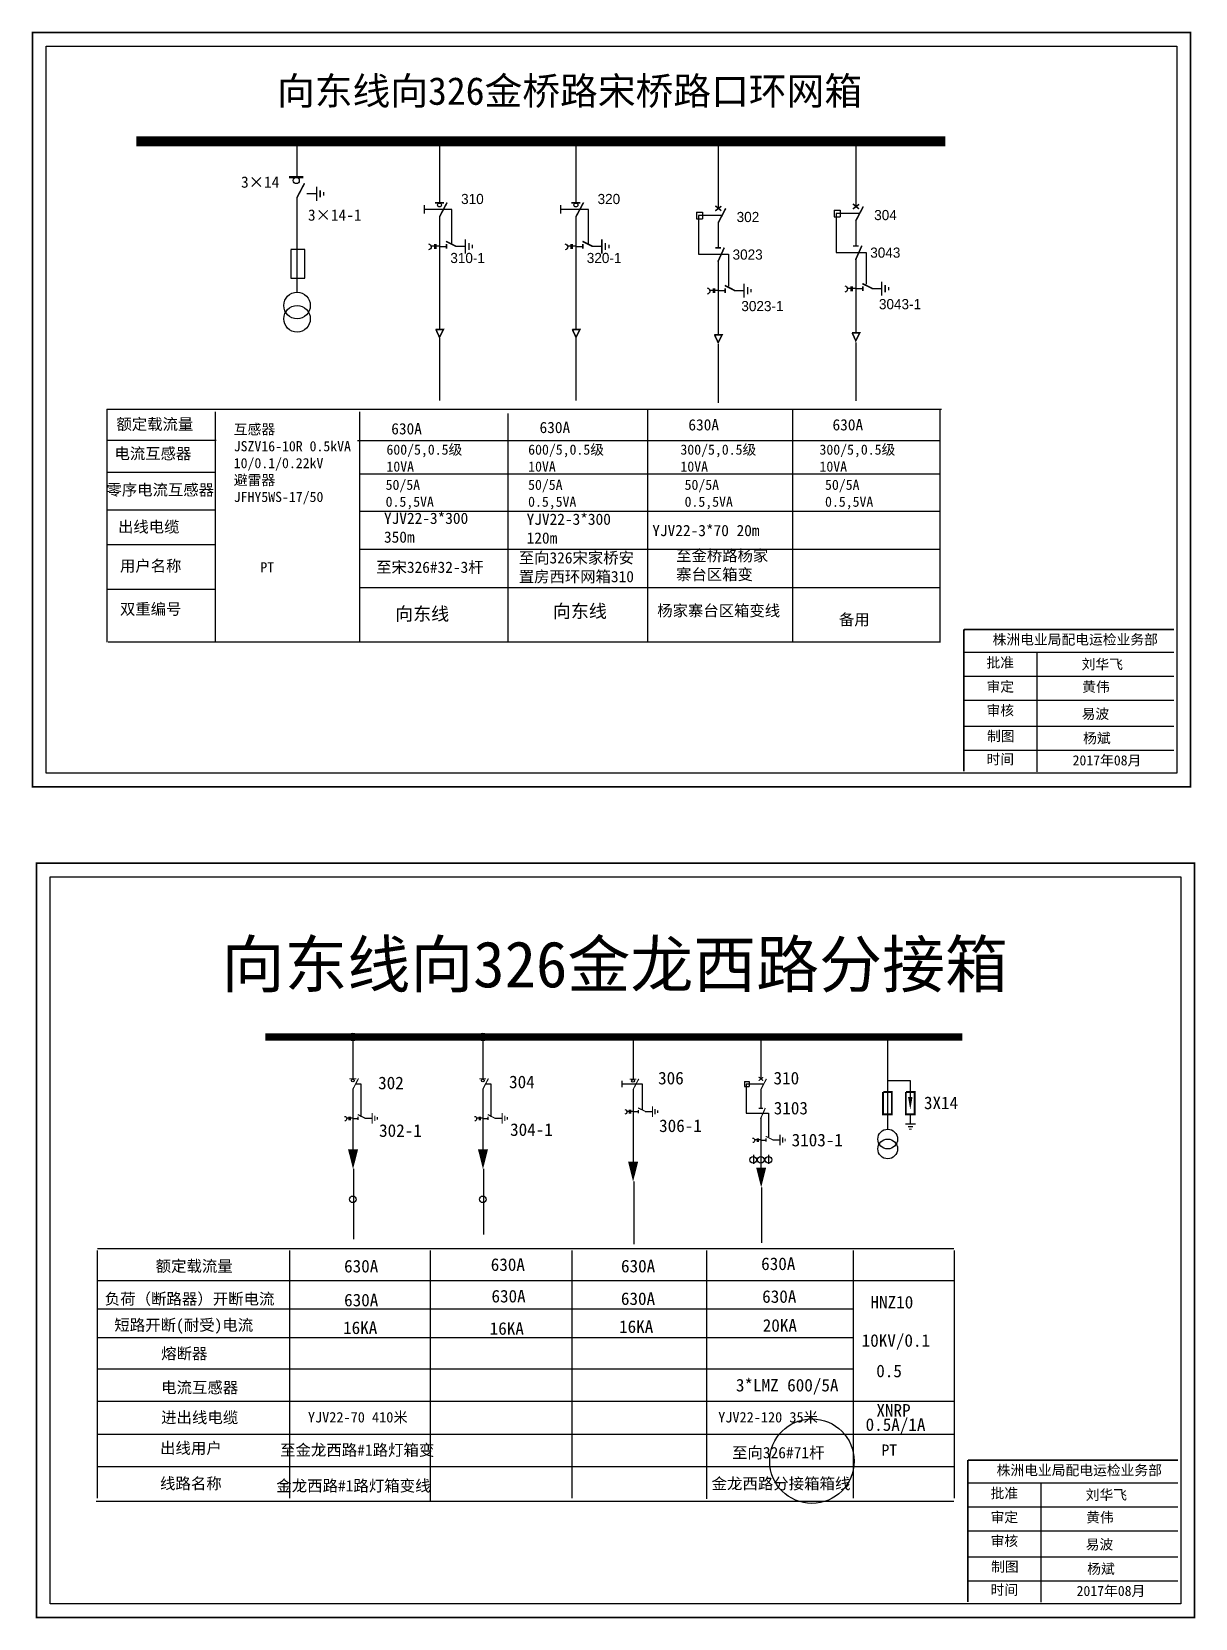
# Model space of a CAD drawing. Extents: x 1156 to 1416, y -325 to -151.
# Drawn here: x 1155.7 to 1281.8, y -323.2 to -151.3 of the extents above; entities that cross this region are included whole.
import ezdxf

# ---------------------------------------------------------------- set-up
doc = ezdxf.new("R2010")
doc.units = 0
doc.header["$LTSCALE"] = 0.774411
doc.linetypes.add('ACAD_ISO02W100', pattern=[15, 12, -3])
doc.linetypes.add('CENTER', pattern=[50.8, 31.75, -6.35, 6.35, -6.35])
doc.layers.get('0').update_dxf_attribs({"linetype": 'CONTINUOUS'})
doc.layers.add('1', color=7, linetype='CONTINUOUS')
doc.layers.add('2', color=7, linetype='CONTINUOUS')
doc.styles.add('HZ', font='')
doc.styles.add('hztxt_txtstyle_0.00_0_0', font='', dxfattribs={"bigfont": 'hztxt.shx'})
doc.styles.add('hztxt_txtstyle_1.80_0_0', font='', dxfattribs={"height": 1.8, "bigfont": 'hztxt.shx'})
doc.styles.add('hztxt_txtstyle_2.70_0_0', font='simkai.ttf', dxfattribs={"height": 2.7})
doc.styles.get("Standard").update_dxf_attribs({"font": '', "height": 2.5})
doc.styles.add('字体', font='simkai_0.ttf', dxfattribs={"height": 2.5})
doc.styles.get('HZ').set_extended_font_data('SimSun')
doc.styles.get('hztxt_txtstyle_0.00_0_0').set_extended_font_data('hztxt')
doc.styles.get('hztxt_txtstyle_1.80_0_0').set_extended_font_data('hztxt')
doc.styles.get('Standard').set_extended_font_data('SimSun')

# ---------------------------------------------------------------- blocks, each defined once
blk = doc.blocks.new('JD')
for points in [[(-2, 0.2), (-2, -0.2), (2, 0.2), (2, -0.2)], [(1, -1.2), (1, -0.8), (-1, -1.2), (-1, -0.8)], [(-0.5, -1.8), (-0.5, -2.2), (0.5, -1.8), (0.5, -2.2)]]:
    blk.add_trace(points)

msp = doc.modelspace()

# ---------------------------------------------------------------- linework, layer by layer
at = {"color": 0}
for p, q in [((1199.91, -163.11), (1199.91, -169.84)), ((1214.69, -163.11), (1214.69, -169.84)), ((1245.02, -163.21), (1245.02, -170.27)), ((1184.44, -163.4), (1184.44, -167.02)), ((1230.11, -163.42), (1230.11, -170.48)), ((1184.46, -169.26), (1184.46, -179.52)), ((1185.54, -168.85), (1186.57, -168.85)), ((1199.91, -171.34), (1199.91, -183.55)), ((1214.69, -171.34), (1214.69, -183.55)), ((1227.76, -170.86), (1228.42, -170.86)), ((1227.76, -170.86), (1227.76, -171.59)), ((1227.76, -171.59), (1228.42, -171.59)), ((1228.42, -170.86), (1228.42, -171.59)), ((1242.68, -170.65), (1243.34, -170.65)), ((1242.68, -170.65), (1242.68, -171.38)), ((1242.68, -171.38), (1243.34, -171.38)), ((1243.34, -170.65), (1243.34, -171.38)), ((1245.02, -171.77), (1245.02, -174.49)), ((1230.11, -171.98), (1230.11, -174.7)), ((1199.91, -174.58), (1200.67, -174.58)), ((1201.66, -174.56), (1202.69, -174.56)), ((1214.69, -174.58), (1215.45, -174.58)), ((1216.45, -174.56), (1217.48, -174.56)), ((1230.11, -176.06), (1230.11, -184.1)), ((1245.02, -175.85), (1245.02, -183.89)), ((1230.11, -179.36), (1230.87, -179.36)), ((1231.86, -179.34), (1232.9, -179.34)), ((1245.02, -179.15), (1245.78, -179.15)), ((1246.77, -179.13), (1247.81, -179.13)), ((1175.7, -195.61), (1163.93, -195.61)), ((1175.66, -199.07), (1163.89, -199.07)), ((1175.66, -203.16), (1163.89, -203.16)), ((1175.62, -206.89), (1163.84, -206.89)), ((1175.66, -211.74), (1163.88, -211.74))]:
    msp.add_line(p, q, dxfattribs=at)
at = {"color": 0, "linetype": 'ACAD_ISO02W100'}
for p, q in [((1230.44, -171.24), (1227.97, -171.24)), ((1227.97, -171.24), (1227.97, -175.43)), ((1245.35, -171.03), (1242.89, -171.03)), ((1242.89, -171.03), (1242.89, -175.23)), ((1242.89, -175.23), (1246.14, -175.23)), ((1246.14, -175.23), (1246.14, -178.68)), ((1227.97, -175.43), (1231.22, -175.43)), ((1231.22, -175.43), (1231.22, -178.89))]:
    msp.add_line(p, q, dxfattribs=at)
at = {"color": 0, "linetype": 'CENTER'}
for p, q in [((1199.91, -184.53), (1199.91, -191.28)), ((1214.7, -184.53), (1214.7, -191.28)), ((1230.11, -185.18), (1230.11, -191.52)), ((1245.02, -184.97), (1245.02, -191.31))]:
    msp.add_line(p, q, dxfattribs=at)
at = {"color": 0, "linetype": 'Continuous'}
for p, q in [((1163.86, -192.22), (1254.3, -192.22)), ((1163.91, -217.46), (1163.91, -192.22)), ((1222.45, -192.27), (1222.45, -217.45)), ((1238.18, -192.27), (1238.18, -217.45)), ((1254.12, -192.29), (1254.12, -217.47)), ((1175.6, -192.49), (1175.6, -217.45)), ((1191.23, -192.49), (1191.23, -217.45)), ((1207.33, -192.66), (1207.33, -217.44)), ((1191.04, -195.59), (1254.12, -195.59)), ((1191.23, -199.22), (1254.12, -199.22)), ((1191.23, -203.27), (1254.12, -203.27)), ((1191.23, -207.37), (1254.12, -207.37)), ((1191.23, -211.54), (1254.12, -211.54)), ((1254.12, -217.46), (1163.99, -217.46)), ((1256.75, -218.54), (1279.5, -218.54)), ((1264.64, -218.54), (1264.64, -231.48)), ((1256.75, -221.14), (1279.5, -221.14)), ((1256.75, -223.73), (1279.5, -223.73)), ((1256.75, -226.56), (1279.5, -226.56)), ((1256.75, -229.15), (1279.5, -229.15)), ((1257.18, -308.51), (1279.93, -308.51)), ((1265.08, -308.51), (1265.08, -321.45)), ((1257.18, -311.11), (1279.93, -311.11)), ((1257.18, -313.7), (1279.93, -313.7)), ((1257.18, -316.53), (1279.93, -316.53)), ((1257.18, -319.12), (1279.93, -319.12))]:
    msp.add_line(p, q, dxfattribs=at)
at = {"color": 0, "linetype": 'Continuous', "const_width": 0.182}
for points in [[(1155.81, -151.42), (1281.29, -151.42), (1281.29, -233.12), (1155.81, -233.12)], [(1156.24, -241.39), (1281.72, -241.39), (1281.72, -323.09), (1156.24, -323.09)]]:
    msp.add_lwpolyline(points, close=True, dxfattribs=at)
at = {"color": 0, "linetype": 'Continuous'}
for points in [[(1157.28, -152.89), (1279.81, -152.89), (1279.81, -231.64), (1157.28, -231.64)], [(1157.72, -242.86), (1280.25, -242.86), (1280.25, -321.61), (1157.72, -321.61)]]:
    msp.add_lwpolyline(points, close=True, dxfattribs=at)
at = {"color": 0}
for points, const_width in [([(1167.06, -163.2), (1254.74, -163.2)], 1.1), ([(1183.61, -167.07), (1185.15, -167.07)], 0.261), ([(1184.46, -169.3), (1185.28, -167.74)], 0.165), ([(1199.42, -169.86), (1200.39, -169.86)], 0.165), ([(1199.91, -171.38), (1200.73, -169.82)], 0.165), ([(1214.21, -169.86), (1215.18, -169.86)], 0.165), ([(1214.69, -171.38), (1215.52, -169.82)], 0.165), ([(1229.8, -170.18), (1230.45, -170.71)], 0.165), ([(1244.71, -170.52), (1245.38, -170.02)], 0.165), ([(1244.71, -169.97), (1245.36, -170.51)], 0.165), ([(1229.79, -170.73), (1230.46, -170.22)], 0.165), ([(1230.11, -172.02), (1230.93, -170.46)], 0.165), ([(1245.02, -171.81), (1245.84, -170.25)], 0.165), ([(1200.62, -174.03), (1201.72, -174.58)], 0.165), ([(1200.67, -174.32), (1200.67, -174.83)], 0.165), ([(1215.41, -174.03), (1216.51, -174.58)], 0.165), ([(1215.45, -174.32), (1215.45, -174.83)], 0.165), ([(1229.81, -174.74), (1230.42, -174.74)], 0.165), ([(1230.07, -176.26), (1230.77, -174.71)], 0.165), ([(1244.72, -174.54), (1245.34, -174.54)], 0.165), ([(1244.99, -176.06), (1245.68, -174.5)], 0.165), ([(1245.74, -178.61), (1246.84, -179.15)], 0.165), ([(1230.83, -178.81), (1231.92, -179.36)], 0.165), ([(1230.87, -179.11), (1230.87, -179.62)], 0.165), ([(1245.78, -178.9), (1245.78, -179.41)], 0.165), ([(1199.5, -183.57), (1200.34, -183.57), (1199.91, -184.42), (1199.51, -183.56)], 0.165), ([(1214.29, -183.57), (1215.13, -183.57), (1214.7, -184.42), (1214.3, -183.56)], 0.165), ([(1244.62, -183.94), (1245.45, -183.94), (1245.02, -184.79), (1244.63, -183.93)], 0.165), ([(1229.7, -184.15), (1230.54, -184.15), (1230.11, -185), (1229.71, -184.14)], 0.165)]:
    msp.add_lwpolyline(points, dxfattribs=dict(at, const_width=const_width))
for points in [[(1198.25, -170.11), (1198.25, -171.02)], [(1213.03, -170.11), (1213.03, -171.02)], [(1183.8, -174.94), (1183.8, -178.02), (1185.33, -178.02), (1185.33, -174.9), (1183.8, -174.9)], [(1199.35, -174.57), (1199.01, -174.57)], [(1199.35, -174.34), (1199.35, -174.84)], [(1199.51, -174.34), (1199.51, -174.84)], [(1199.9, -174.57), (1199.51, -174.57)], [(1214.14, -174.57), (1213.79, -174.57)], [(1214.14, -174.34), (1214.14, -174.84)], [(1214.29, -174.34), (1214.29, -174.84)], [(1214.69, -174.57), (1214.29, -174.57)], [(1229.55, -179.36), (1229.21, -179.36)], [(1229.55, -179.12), (1229.55, -179.62)], [(1229.71, -179.12), (1229.71, -179.62)], [(1230.11, -179.36), (1229.71, -179.36)], [(1244.47, -179.15), (1244.12, -179.15)], [(1244.47, -178.92), (1244.47, -179.42)], [(1244.62, -178.92), (1244.62, -179.42)], [(1245.02, -179.15), (1244.62, -179.15)]]:
    msp.add_lwpolyline(points, dxfattribs=at)
at = {"color": 0, "linetype": 'ACAD_ISO02W100'}
for points in [[(1201.26, -174.32), (1201.26, -170.57), (1198.25, -170.57)], [(1216.04, -174.32), (1216.04, -170.57), (1213.03, -170.57)]]:
    msp.add_lwpolyline(points, dxfattribs=at)
at = {"color": 0}
for points in [[(1198.71, -174.29, -0.877934), (1198.72, -174.96)], [(1213.5, -174.29, -0.877934), (1213.51, -174.96)], [(1228.91, -179.07, -0.877934), (1228.92, -179.74)], [(1243.82, -178.86, -0.877934), (1243.84, -179.53)]]:
    msp.add_lwpolyline(points, format="xyb", dxfattribs=at)
at = {"color": 0, "linetype": 'Continuous', "const_width": 0.182}
for points in [[(1256.75, -216.07), (1256.73, -231.43)], [(1256.75, -216.07), (1279.5, -216.07)], [(1257.18, -306.04), (1257.17, -321.41)], [(1257.18, -306.04), (1279.93, -306.04)]]:
    msp.add_lwpolyline(points, dxfattribs=at)
at = {"color": 0}
for centre, radius in [((1184.38, -167.44), 0.335), ((1199.91, -170.09), 0.211), ((1214.69, -170.09), 0.211)]:
    msp.add_circle(centre, radius, dxfattribs=at)
at = {"color": 1, "linetype": 'Continuous'}
msp.add_circle((1240.27, -306.16), 4.58, dxfattribs=at)
at = {"layer": '1', "color": 0}
for p, q in [((1190.52, -260.62), (1190.52, -264.73)), ((1204.6, -260.62), (1204.6, -264.73)), ((1220.89, -260.62), (1220.89, -264.77)), ((1234.73, -260.62), (1234.73, -264.77)), ((1248.46, -260.62), (1248.46, -270.24)), ((1190.52, -265.85), (1190.52, -272.86)), ((1204.6, -265.85), (1204.6, -272.86)), ((1220.89, -265.88), (1220.89, -274.26)), ((1232.98, -265.05), (1233.47, -265.05)), ((1232.98, -265.05), (1232.98, -265.59)), ((1232.98, -265.59), (1233.47, -265.59)), ((1234.97, -265.33), (1233.14, -265.33)), ((1233.14, -265.33), (1233.14, -268.45)), ((1233.47, -265.05), (1233.47, -265.59)), ((1234.73, -265.88), (1234.73, -267.91)), ((1248.45, -264.94), (1250.93, -264.94)), ((1250.93, -264.94), (1250.93, -266.76)), ((1190.52, -269.03), (1191.08, -269.03)), ((1191.82, -269.01), (1192.59, -269.01)), ((1204.6, -269.03), (1205.17, -269.03)), ((1205.91, -269.01), (1206.68, -269.01)), ((1220.89, -268.29), (1221.46, -268.29)), ((1222.2, -268.28), (1222.97, -268.28)), ((1233.14, -268.45), (1235.56, -268.45)), ((1234.73, -268.92), (1234.73, -274.9)), ((1235.56, -268.45), (1235.56, -271.03)), ((1250.93, -268.66), (1250.93, -269.6)), ((1234.73, -271.38), (1235.29, -271.38)), ((1236.03, -271.36), (1236.8, -271.36)), ((1233.92, -272.97), (1233.92, -273.97)), ((1235.58, -272.97), (1235.58, -273.97)), ((1190.58, -274.48), (1190.58, -282.12)), ((1204.67, -274.48), (1204.67, -281.62)), ((1220.96, -275.88), (1220.96, -282.64)), ((1234.79, -276.52), (1234.79, -282.51)), ((1162.8, -283.36), (1162.8, -310.17)), ((1162.83, -283.12), (1255.66, -283.12)), ((1183.64, -283.36), (1183.64, -310.17)), ((1198.91, -283.36), (1198.91, -310.48)), ((1214.25, -283.36), (1214.25, -310.17)), ((1228.86, -283.36), (1228.86, -310.26)), ((1244.73, -283.36), (1244.73, -310.17)), ((1255.68, -283.36), (1255.68, -310.17)), ((1162.8, -286.61), (1255.68, -286.61)), ((1162.8, -289.65), (1244.73, -289.65)), ((1162.8, -292.75), (1244.73, -292.75)), ((1162.8, -296.16), (1244.73, -296.16)), ((1162.8, -299.65), (1255.68, -299.65)), ((1162.8, -303.24), (1255.68, -303.24)), ((1162.8, -306.75), (1255.68, -306.75)), ((1162.7, -310.48), (1255.66, -310.48))]:
    msp.add_line(p, q, dxfattribs=at)
for points, const_width in [([(1181.02, -260.21), (1256.58, -260.21)], 0.817), ([(1190.52, -265.88), (1191.13, -264.71)], 0.123), ([(1204.6, -265.88), (1205.21, -264.71)], 0.123), ([(1234.5, -264.95), (1234.99, -264.58)], 0.123), ([(1234.5, -264.54), (1234.98, -264.94)], 0.123), ([(1190.15, -264.75), (1190.88, -264.75)], 0.123), ([(1204.24, -264.75), (1204.96, -264.75)], 0.123), ([(1220.53, -264.78), (1221.25, -264.78)], 0.123), ([(1220.89, -265.91), (1221.5, -264.75)], 0.123), ([(1234.73, -265.91), (1235.34, -264.75)], 0.123), ([(1247.97, -266.18), (1247.97, -268.6), (1248.93, -268.6), (1248.93, -266.18), (1248, -266.18)], 0.204), ([(1250.45, -266.18), (1250.45, -268.6), (1251.41, -268.6), (1251.41, -266.18), (1250.48, -266.18)], 0.204), ([(1221.43, -267.89), (1222.24, -268.29)], 0.123), ([(1221.46, -268.11), (1221.46, -268.48)], 0.123), ([(1234.51, -267.94), (1234.96, -267.94)], 0.123), ([(1234.7, -269.07), (1235.22, -267.91)], 0.123), ([(1191.05, -268.62), (1191.87, -269.03)], 0.123), ([(1191.08, -268.84), (1191.08, -269.22)], 0.123), ([(1205.14, -268.62), (1205.95, -269.03)], 0.123), ([(1205.17, -268.84), (1205.17, -269.22)], 0.123), ([(1235.26, -270.97), (1236.08, -271.38)], 0.123), ([(1235.29, -271.19), (1235.29, -271.56)], 0.123), ([(1220.59, -274.3), (1221.21, -274.3), (1220.89, -274.93), (1220.6, -274.29)], 0.123), ([(1234.43, -274.94), (1235.05, -274.94), (1234.73, -275.57), (1234.43, -274.93)], 0.123)]:
    msp.add_lwpolyline(points, dxfattribs=dict(at, const_width=const_width))
for points in [[(1191.43, -268.85), (1191.43, -265.31), (1190.82, -265.31)], [(1205.51, -268.85), (1205.51, -265.31), (1204.9, -265.31)], [(1219.66, -264.97), (1219.66, -265.65)], [(1221.9, -268.1), (1221.9, -265.31), (1219.66, -265.31)], [(1190.1, -269.02), (1189.85, -269.02)], [(1190.1, -268.85), (1190.1, -269.22)], [(1190.22, -268.85), (1190.22, -269.22)], [(1190.51, -269.02), (1190.22, -269.02)], [(1204.19, -269.02), (1203.93, -269.02)], [(1204.19, -268.85), (1204.19, -269.22)], [(1204.3, -268.85), (1204.3, -269.22)], [(1204.6, -269.02), (1204.3, -269.02)], [(1220.48, -268.29), (1220.22, -268.29)], [(1220.48, -268.12), (1220.48, -268.49)], [(1220.59, -268.12), (1220.59, -268.49)], [(1220.89, -268.29), (1220.59, -268.29)], [(1234.32, -271.37), (1234.06, -271.37)], [(1234.32, -271.2), (1234.32, -271.57)], [(1234.43, -271.2), (1234.43, -271.57)], [(1234.73, -271.37), (1234.43, -271.37)]]:
    msp.add_lwpolyline(points, dxfattribs=at)
for points, format in [([(1220, -268.08, -0.877934), (1220.01, -268.57)], "xyb"), ([(1250.93, -266.73, 0.477, 0, 0), (1250.93, -268.09, 0, 0, 0)], "xyseb"), ([(1189.63, -268.81, -0.877934), (1189.64, -269.31)], "xyb"), ([(1203.71, -268.81, -0.877934), (1203.72, -269.31)], "xyb"), ([(1233.84, -271.16, -0.877934), (1233.85, -271.66)], "xyb"), ([(1190.54, -272.38, 1.09, 0, 0), (1190.54, -274.54, 0, 0, 0)], "xyseb"), ([(1204.62, -272.38, 1.09, 0, 0), (1204.62, -274.54, 0, 0, 0)], "xyseb"), ([(1220.89, -273.73, 1.09, 0, 0), (1220.89, -275.89, 0, 0, 0)], "xyseb"), ([(1234.77, -274.36, 1.09, 0, 0), (1234.77, -276.52, 0, 0, 0)], "xyseb")]:
    msp.add_lwpolyline(points, format=format, dxfattribs=at)
for centre, radius in [((1190.53, -260.22), 0.407), ((1204.62, -260.22), 0.407), ((1190.52, -264.92), 0.157), ((1204.6, -264.92), 0.157), ((1220.89, -264.95), 0.157), ((1248.48, -271.27), 1.07), ((1248.48, -272.34), 1.07), ((1233.9, -273.52), 0.354), ((1234.74, -273.52), 0.354), ((1235.56, -273.52), 0.354), ((1190.52, -277.8), 0.354), ((1204.61, -277.8), 0.354)]:
    msp.add_circle(centre, radius, dxfattribs=at)
at = {"layer": '2', "color": 0}
for centre in [(1184.47, -180.98), (1184.47, -182.42)]:
    msp.add_circle(centre, 1.44, dxfattribs=at)

# ---------------------------------------------------------------- block references
at = {"color": 0, "xscale": 0.3844120780053686, "yscale": 0.3844120780053686, "zscale": 0.3844120780054647, "rotation": 90}
for p in [(1186.59, -168.88), (1202.71, -174.59), (1217.5, -174.59), (1232.91, -179.37), (1247.82, -179.16)]:
    msp.add_blockref('JD', p, dxfattribs=at)
at = {"layer": '1', "color": 0, "xscale": 0.2860371302472515, "yscale": 0.2860371302472515, "zscale": 0.2860371302979824, "rotation": 90}
for p in [(1222.98, -268.3), (1192.6, -269.03), (1206.69, -269.03), (1236.81, -271.38)]:
    msp.add_blockref('JD', p, dxfattribs=at)
at = {"layer": '1', "color": 0, "xscale": 0.2860371315157408, "yscale": 0.2860371302472515, "zscale": 0.2860371302979824}
msp.add_blockref('JD', (1250.95, -269.64), dxfattribs=at)

# ---------------------------------------------------------------- texts
at = {"color": 0, "linetype": 'Continuous', "style": 'hztxt_txtstyle_2.70_0_0'}
for s, p in [('3×14', (1178.4, -168.22)), ('3×14-1', (1185.65, -171.79))]:
    msp.add_text(s, height=1.22, dxfattribs=at).set_placement(p)
at = {"color": 0, "style": 'hztxt_txtstyle_1.80_0_0'}
for s, p in [('310', (1202.25, -169.99)), ('320', (1217.04, -169.99)), ('302', (1232.11, -171.94)), ('304', (1247.02, -171.73)), ('310-1', (1201.08, -176.38)), ('320-1', (1215.87, -176.38)), ('3023', (1231.67, -176.01)), ('3043', (1246.59, -175.8)), ('3043-1', (1247.53, -181.38)), ('3023-1', (1232.62, -181.59))]:
    msp.add_text(s, height=1.098, dxfattribs=at).set_placement(p)
at = {"color": 0, "linetype": 'Continuous', "attachment_point": 1}
for s, insert, char_height, width, style in [('{\\fSimSun|b0|i0|c134|p2;向东线向326金桥路宋桥路口环网箱}', (1182.3, -156.24), 3, 85.7498, '字体'), ('{\\fSimSun|b0|i0|c134|p2;额定载流量}', (1164.9, -193.22), 1.2204, 19.6738, 'hztxt_txtstyle_2.70_0_0'), ('\\A1;{\\fSimSun|b0|i0|c134|p2;互感器\\PJSZV16-10R 0.5kVA\\P10/0.1/0.22kV\\P避雷器\\PJFHY5WS-17/50}', (1177.61, -193.84), 1.0983, 20.2524, 'hztxt_txtstyle_2.70_0_0'), ('{\\fSimSun|b0|i0|c134|p2;630A}', (1194.68, -193.72), 1.2204, 19.6738, 'hztxt_txtstyle_2.70_0_0'), ('{\\fSimSun|b0|i0|c134|p2;630A}', (1210.75, -193.58), 1.2204, 19.6738, 'hztxt_txtstyle_2.70_0_0'), ('{\\fSimSun|b0|i0|c134|p2;630A}', (1226.88, -193.29), 1.2204, 19.6738, 'hztxt_txtstyle_2.70_0_0'), ('{\\fSimSun|b0|i0|c134|p2;630A}', (1242.5, -193.29), 1.2204, 19.6738, 'hztxt_txtstyle_2.70_0_0'), ('\\A1;{\\fSimSun|b0|i0|c134|p2;600/5,0.5级\\P10VA}', (1194.16, -196.04), 1.0983, 20.2524, 'hztxt_txtstyle_2.70_0_0'), ('\\A1;{\\fSimSun|b0|i0|c134|p2;600/5,0.5级\\P10VA}', (1209.52, -196.04), 1.0983, 20.2524, 'hztxt_txtstyle_2.70_0_0'), ('\\A1;{\\fSimSun|b0|i0|c134|p2;300/5,0.5级\\P10VA}', (1226.02, -196.04), 1.0983, 20.2524, 'hztxt_txtstyle_2.70_0_0'), ('\\A1;{\\fSimSun|b0|i0|c134|p2;300/5,0.5级\\P10VA}', (1241.09, -196.04), 1.0983, 20.2524, 'hztxt_txtstyle_2.70_0_0'), ('{\\fSimSun|b0|i0|c134|p2;电流互感器}', (1164.69, -196.4), 1.2204, 19.6738, 'hztxt_txtstyle_2.70_0_0'), ('{\\fSimSun|b0|i0|c134|p2;零序电流互感器}', (1163.82, -200.33), 1.2204, 19.6738, 'hztxt_txtstyle_2.70_0_0'), ('{\\fSimSun|b0|i0|c134|p2;50/5A\\P0.5,5VA}', (1194.07, -199.85), 1.0983, 19.6738, 'hztxt_txtstyle_2.70_0_0'), ('{\\fSimSun|b0|i0|c134|p2;50/5A\\P0.5,5VA}', (1209.51, -199.85), 1.0983, 19.6738, 'hztxt_txtstyle_2.70_0_0'), ('{\\fSimSun|b0|i0|c134|p2;50/5A\\P0.5,5VA}', (1226.47, -199.85), 1.0983, 19.6738, 'hztxt_txtstyle_2.70_0_0'), ('{\\fSimSun|b0|i0|c134|p2;50/5A\\P0.5,5VA}', (1241.69, -199.85), 1.0983, 19.6738, 'hztxt_txtstyle_2.70_0_0'), ('{\\fSimSun|b0|i0|c134|p2;出线电缆}', (1165.07, -204.34), 1.2204, 19.6738, 'hztxt_txtstyle_2.70_0_0'), ('YJV22-3*300\\P350m', (1193.89, -203.42), 1.2204, 19.6738, 'hztxt_txtstyle_2.70_0_0'), ('YJV22-3*300\\P120m', (1209.35, -203.52), 1.2204, 19.6738, 'hztxt_txtstyle_2.70_0_0'), ('YJV22-3*70 20m', (1222.97, -204.74), 1.2204, 19.6738, 'hztxt_txtstyle_2.70_0_0'), ('{\\fSimSun|b0|i0|c134|p2;至向326宋家桥安置房西环网箱310}', (1208.5, -207.7), 1.2204, 13.297, 'hztxt_txtstyle_2.70_0_0'), ('{\\fSimSun|b0|i0|c134|p2;至金桥路杨家寨台区箱变}', (1225.55, -207.46), 1.2204, 10.6301, 'hztxt_txtstyle_2.70_0_0'), ('{\\fSimSun|b0|i0|c134|p2;用户名称}', (1165.28, -208.57), 1.2204, 19.6738, 'hztxt_txtstyle_2.70_0_0'), ('{\\fSimSun|b0|i0|c134|p2;PT}', (1180.49, -208.79), 1.1026, 8.5785, 'hztxt_txtstyle_0.00_0_0'), ('{\\fSimSun|b0|i0|c134|p2;至宋326#32-3杆}', (1193.05, -208.72), 1.2204, 15.6774, 'hztxt_txtstyle_2.70_0_0'), ('{\\fSimSun|b0|i0|c134|p2;双重编号}', (1165.28, -213.25), 1.2204, 19.6738, 'hztxt_txtstyle_2.70_0_0'), ('{\\fSimSun|b0|i0|c134|p2;杨家寨台区箱变线}', (1223.51, -213.42), 1.2204, 14.9566, 'hztxt_txtstyle_2.70_0_0'), ('{\\fSimSun|b0|i0|c134|p2;备用}', (1243.2, -214.38), 1.2204, 19.6738, 'hztxt_txtstyle_2.70_0_0'), ('株洲电业局配电运检业务部', (1259.85, -216.61), 1.0944, 29.9201, '字体'), ('{\\fKaiTi_GB2312|b0|i0|c134|p49;批准}', (1259.19, -219.11), 1.0944, 8.5588, '字体'), ('刘华飞', (1269.5, -219.29), 1.094, 8.5588, '字体'), ('\\f\uffbfﾬￌﾣﾤ_GB2312|b0|i0|c134|p49;审定', (1259.19, -221.71), 1.0944, 8.5588, '字体'), ('黄伟', (1269.56, -221.73), 1.094, 8.5588, '字体'), ('\\f\uffbfﾬￌﾣﾤ_GB2312|b0|i0|c134|p49;审核', (1259.19, -224.29), 1.0944, 8.5588, '字体'), ('易波', (1269.5, -224.66), 1.094, 8.5588, '字体'), ('\\f\uffbfﾬￌﾣﾤ_GB2312|b0|i0|c134|p49;制图', (1259.25, -227.07), 1.0944, 8.5588, '字体'), ('{\\fSimSun|b0|i0|c134|p2;杨斌}', (1269.66, -227.3), 1.0944, 8.5588, '字体'), ('\\f\uffbfﾬￌﾣﾤ_GB2312|b0|i0|c134|p49;时间', (1259.19, -229.58), 1.0944, 8.5588, '字体'), ('2017年08月', (1268.52, -229.7), 1.094, 16.0081, '字体'), ('株洲电业局配电运检业务部', (1260.29, -306.59), 1.0944, 29.9201, '字体'), ('{\\fKaiTi_GB2312|b0|i0|c134|p49;批准}', (1259.63, -309.08), 1.0944, 8.5588, '字体'), ('刘华飞', (1269.94, -309.26), 1.094, 8.5588, '字体'), ('\\f\uffbfﾬￌﾣﾤ_GB2312|b0|i0|c134|p49;审定', (1259.63, -311.68), 1.0944, 8.5588, '字体'), ('黄伟', (1269.99, -311.7), 1.094, 8.5588, '字体'), ('\\f\uffbfﾬￌﾣﾤ_GB2312|b0|i0|c134|p49;审核', (1259.63, -314.26), 1.0944, 8.5588, '字体'), ('易波', (1269.94, -314.63), 1.094, 8.5588, '字体'), ('\\f\uffbfﾬￌﾣﾤ_GB2312|b0|i0|c134|p49;制图', (1259.69, -317.04), 1.0944, 8.5588, '字体'), ('{\\fSimSun|b0|i0|c134|p2;杨斌}', (1270.1, -317.27), 1.0944, 8.5588, '字体'), ('\\f\uffbfﾬￌﾣﾤ_GB2312|b0|i0|c134|p49;时间', (1259.63, -319.55), 1.0944, 8.5588, '字体'), ('2017年08月', (1268.95, -319.67), 1.094, 16.0081, '字体')]:
    msp.add_mtext(s, dxfattribs=dict(at, insert=insert, char_height=char_height, width=width, style=style))
at = {"color": 0, "char_height": 1.43, "width": 17.776, "attachment_point": 1}
for insert in [(1195.1, -213.66), (1212.19, -213.37)]:
    msp.add_mtext('向东线', dxfattribs=dict(at, insert=insert))
at = {"layer": '1', "color": 0, "style": 'HZ'}
for s, height, p in [(' 向东线向326金龙西路分接箱', 5, (1172.88, -254.84)), ('额定载流量', 1.226, (1169.14, -285.64)), ('负荷（断路器）开断电流', 1.2259, (1163.63, -289.19)), ('短路开断(耐受)电流', 1.226, (1164.67, -292.03)), ('熔断器', 1.226, (1169.74, -295.12)), ('电流互感器', 1.226, (1169.74, -298.79)), ('进出线电缆', 1.226, (1169.74, -302.04)), ('YJV22-70 410米', 1.134, (1185.65, -301.97)), ('YJV22-120 35米', 1.134, (1230.11, -301.97)), ('出线用户', 1.226, (1169.62, -305.36)), ('至金龙西路#1路灯箱变', 1.2259, (1182.63, -305.57)), ('至向326#71杆', 1.226, (1231.61, -305.85)), ('PT', 1.226, (1247.82, -305.58)), ('线路名称', 1.226, (1169.62, -309.19)), ('金龙西路#1路灯箱变线', 1.2259, (1182.22, -309.44)), ('金龙西路分接箱箱线', 1.226, (1229.39, -309.2))]:
    msp.add_text(s, height=height, dxfattribs=at).set_placement(p)
at = {"layer": '1', "color": 0}
for s, height, p in [('302', 1.362, (1193.26, -265.87)), ('304', 1.362, (1207.45, -265.76)), ('306', 1.362, (1223.6, -265.35)), ('310', 1.362, (1236.11, -265.35)), ('3103', 1.362, (1236.13, -268.6)), ('3X14', 1.362, (1252.41, -268.03)), ('302-1', 1.362, (1193.36, -271.03)), ('304-1', 1.362, (1207.56, -270.93)), ('306-1', 1.362, (1223.71, -270.51)), ('3103-1', 1.362, (1238.07, -272.06)), ('630A', 1.362, (1189.57, -285.72)), ('630A', 1.362, (1205.46, -285.55)), ('630A', 1.362, (1219.58, -285.71)), ('630A', 1.362, (1234.77, -285.46)), ('630A', 1.362, (1189.57, -289.39)), ('630A', 1.362, (1205.54, -288.97)), ('630A', 1.362, (1219.57, -289.24)), ('630A', 1.362, (1234.88, -289.01)), ('HNZ10', 1.362, (1246.62, -289.62)), ('16KA', 1.362, (1189.46, -292.39)), ('16KA', 1.362, (1205.35, -292.47)), ('16KA', 1.362, (1219.37, -292.27)), ('20KA', 1.362, (1234.94, -292.14)), ('10KV/0.1', 1.362, (1245.66, -293.77)), ('3*LMZ 600/5A', 1.3621, (1232.03, -298.61)), ('0.5', 1.362, (1247.24, -297.07)), ('XNRP', 1.362, (1247.26, -301.34)), ('0.5A/1A', 1.362, (1246.09, -302.88))]:
    msp.add_text(s, height=height, dxfattribs=at).set_placement(p)

doc.saveas('drawing.dxf')
